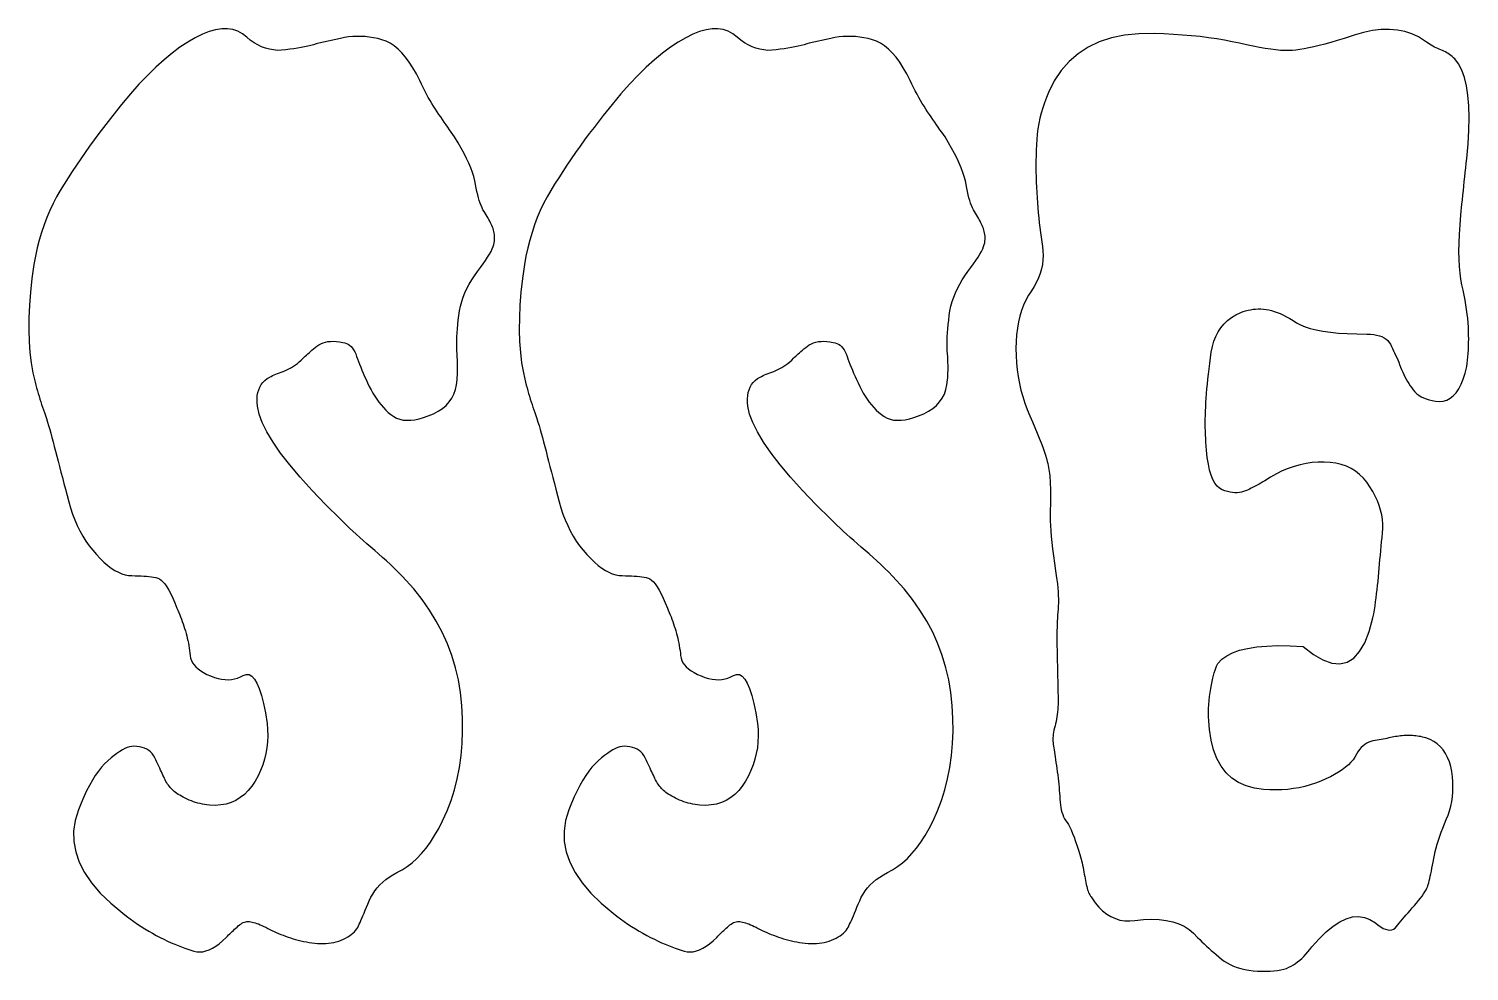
# Model space of a CAD drawing. Header units: millimetres. Extents: x 5 to 265, y 5 to 96.
# Drawn here: x 96.23 to 130, y 69.5 to 91.6 of the extents above; entities that cross this region are included whole.
import ezdxf

# ---------------------------------------------------------------- set-up
doc = ezdxf.new("R2010")
doc.units = ezdxf.units.MM

msp = doc.modelspace()

# ---------------------------------------------------------------- linework, layer by layer
at = {"layer": 'Schnitt'}
for points in [[(106.285, 83.534), (106.287, 83.591), (106.287, 83.651), (106.287, 83.713), (106.285, 83.776), (106.282, 83.842), (106.278, 83.909), (106.273, 83.979), (106.268, 84.051), (106.266, 84.127), (106.265, 84.208), (106.266, 84.292), (106.27, 84.38), (106.275, 84.472), (106.282, 84.568), (106.291, 84.668), (106.302, 84.772), (106.315, 84.88), (106.332, 84.99), (106.355, 85.097), (106.384, 85.204), (106.419, 85.309), (106.46, 85.412), (106.506, 85.514), (106.559, 85.615), (106.617, 85.714), (106.682, 85.812), (106.752, 85.909), (106.822, 86.002), (106.885, 86.089), (106.941, 86.171), (106.991, 86.247), (107.034, 86.317), (107.07, 86.382), (107.099, 86.441), (107.122, 86.495), (107.138, 86.543), (107.147, 86.585), (107.151, 86.624), (107.154, 86.663), (107.155, 86.701), (107.153, 86.738), (107.15, 86.775), (107.145, 86.812), (107.138, 86.847), (107.129, 86.883), (107.117, 86.917), (107.104, 86.951), (107.09, 86.986), (107.074, 87.02), (107.057, 87.055), (107.039, 87.091), (107.02, 87.128), (107, 87.164), (106.978, 87.202), (106.956, 87.24), (106.932, 87.279), (106.907, 87.318), (106.882, 87.36), (106.859, 87.406), (106.836, 87.458), (106.815, 87.514), (106.794, 87.575), (106.775, 87.641), (106.757, 87.711), (106.74, 87.787), (106.724, 87.867), (106.71, 87.952), (106.692, 88.041), (106.668, 88.136), (106.636, 88.235), (106.597, 88.339), (106.551, 88.448), (106.499, 88.562), (106.439, 88.681), (106.372, 88.804), (106.298, 88.932), (106.217, 89.065), (106.177, 89.121), (106.137, 89.179), (106.097, 89.236), (106.057, 89.295), (106.016, 89.354), (105.975, 89.413), (105.934, 89.473), (105.892, 89.534), (105.85, 89.595), (105.808, 89.657), (105.766, 89.72), (105.724, 89.785), (105.683, 89.853), (105.641, 89.923), (105.6, 89.995), (105.56, 90.069), (105.519, 90.146), (105.479, 90.225), (105.439, 90.306), (105.4, 90.389), (105.32, 90.546), (105.238, 90.689), (105.154, 90.819), (105.068, 90.935), (104.98, 91.037), (104.891, 91.126), (104.799, 91.202), (104.705, 91.264), (104.61, 91.312), (104.512, 91.347), (104.413, 91.373), (104.315, 91.393), (104.217, 91.409), (104.12, 91.419), (104.022, 91.425), (103.925, 91.425), (103.829, 91.42), (103.732, 91.41), (103.636, 91.395), (103.54, 91.375), (103.033, 91.263), (102.974, 91.246), (102.911, 91.229), (102.845, 91.213), (102.773, 91.197), (102.698, 91.182), (102.618, 91.166), (102.535, 91.151), (102.447, 91.136), (102.354, 91.122), (102.258, 91.108), (102.16, 91.098), (102.063, 91.097), (101.968, 91.105), (101.875, 91.121), (101.782, 91.146), (101.691, 91.18), (101.602, 91.223), (101.514, 91.274), (101.427, 91.335), (101.342, 91.404), (101.242, 91.484), (101.133, 91.543), (101.016, 91.583), (100.891, 91.602), (100.757, 91.601), (100.615, 91.579), (100.464, 91.538), (100.305, 91.476), (100.137, 91.393), (99.961, 91.291), (99.779, 91.169), (99.594, 91.03), (99.405, 90.874), (99.213, 90.7), (99.017, 90.509), (98.818, 90.3), (98.616, 90.074), (98.41, 89.83), (98.201, 89.569), (97.989, 89.29), (97.877, 89.144), (97.768, 88.997), (97.661, 88.849), (97.556, 88.702), (97.453, 88.554), (97.353, 88.406), (97.255, 88.258), (97.159, 88.109), (97.066, 87.96), (96.974, 87.811), (96.887, 87.659), (96.805, 87.503), (96.729, 87.341), (96.659, 87.175), (96.594, 87.004), (96.535, 86.829), (96.481, 86.648), (96.433, 86.463), (96.391, 86.273), (96.354, 86.078), (96.309, 85.746), (96.274, 85.426), (96.25, 85.119), (96.237, 84.825), (96.235, 84.542), (96.243, 84.272), (96.262, 84.015), (96.291, 83.77), (96.332, 83.537), (96.383, 83.316), (96.4, 83.249), (96.418, 83.182), (96.436, 83.116), (96.455, 83.05), (96.474, 82.985), (96.494, 82.921), (96.515, 82.857), (96.536, 82.793), (96.558, 82.731), (96.58, 82.668), (96.603, 82.604), (96.626, 82.535), (96.65, 82.461), (96.675, 82.382), (96.7, 82.299), (96.725, 82.21), (96.751, 82.117), (96.778, 82.019), (96.806, 81.916), (96.833, 81.809), (96.862, 81.697), (96.892, 81.581), (96.923, 81.462), (96.955, 81.338), (96.988, 81.21), (97.023, 81.079), (97.058, 80.943), (97.095, 80.804), (97.133, 80.66), (97.172, 80.513), (97.214, 80.366), (97.261, 80.224), (97.313, 80.088), (97.37, 79.956), (97.432, 79.829), (97.5, 79.708), (97.572, 79.592), (97.65, 79.48), (97.732, 79.374), (97.82, 79.273), (97.909, 79.179), (97.997, 79.095), (98.084, 79.021), (98.169, 78.957), (98.253, 78.903), (98.335, 78.859), (98.416, 78.824), (98.496, 78.8), (98.574, 78.785), (98.651, 78.78), (98.725, 78.779), (98.797, 78.778), (98.865, 78.775), (98.93, 78.771), (98.993, 78.766), (99.052, 78.76), (99.108, 78.752), (99.16, 78.744), (99.21, 78.734), (99.257, 78.723), (99.297, 78.706), (99.338, 78.677), (99.38, 78.636), (99.424, 78.584), (99.468, 78.519), (99.514, 78.443), (99.561, 78.355), (99.608, 78.255), (99.657, 78.143), (99.708, 78.019), (99.73, 77.968), (99.752, 77.916), (99.773, 77.864), (99.793, 77.812), (99.813, 77.758), (99.833, 77.705), (99.852, 77.65), (99.87, 77.595), (99.888, 77.54), (99.905, 77.484), (99.921, 77.427), (99.936, 77.37), (99.951, 77.313), (99.963, 77.256), (99.975, 77.198), (99.986, 77.14), (99.996, 77.082), (100.004, 77.024), (100.011, 76.965), (100.018, 76.906), (100.027, 76.848), (100.046, 76.792), (100.073, 76.739), (100.108, 76.687), (100.151, 76.638), (100.204, 76.592), (100.264, 76.547), (100.333, 76.505), (100.411, 76.465), (100.497, 76.427), (100.585, 76.394), (100.671, 76.369), (100.754, 76.351), (100.835, 76.341), (100.912, 76.339), (100.987, 76.344), (101.059, 76.357), (101.128, 76.377), (101.194, 76.405), (101.257, 76.441), (101.329, 76.465), (101.397, 76.459), (101.462, 76.422), (101.523, 76.355), (101.581, 76.258), (101.636, 76.13), (101.687, 75.972), (101.735, 75.783), (101.78, 75.564), (101.821, 75.314), (101.833, 75.169), (101.837, 75.025), (101.831, 74.885), (101.816, 74.746), (101.793, 74.61), (101.76, 74.475), (101.718, 74.344), (101.668, 74.214), (101.608, 74.087), (101.539, 73.961), (101.463, 73.844), (101.379, 73.741), (101.289, 73.65), (101.192, 73.574), (101.088, 73.511), (100.978, 73.461), (100.861, 73.425), (100.737, 73.402), (100.606, 73.393), (100.468, 73.398), (100.412, 73.404), (100.357, 73.413), (100.303, 73.422), (100.25, 73.434), (100.197, 73.447), (100.146, 73.462), (100.095, 73.479), (100.045, 73.497), (99.995, 73.517), (99.947, 73.539), (99.901, 73.561), (99.856, 73.584), (99.815, 73.606), (99.776, 73.629), (99.739, 73.651), (99.705, 73.674), (99.674, 73.697), (99.645, 73.719), (99.619, 73.742), (99.595, 73.764), (99.573, 73.787), (99.551, 73.812), (99.53, 73.838), (99.509, 73.866), (99.489, 73.894), (99.47, 73.925), (99.451, 73.956), (99.433, 73.99), (99.415, 74.024), (99.398, 74.06), (99.38, 74.098), (99.362, 74.137), (99.343, 74.178), (99.323, 74.22), (99.303, 74.264), (99.281, 74.31), (99.259, 74.358), (99.235, 74.407), (99.211, 74.458), (99.186, 74.511), (99.159, 74.562), (99.126, 74.607), (99.089, 74.647), (99.047, 74.682), (99, 74.712), (98.948, 74.736), (98.891, 74.754), (98.83, 74.768), (98.764, 74.776), (98.693, 74.779), (98.647, 74.775), (98.597, 74.765), (98.544, 74.748), (98.488, 74.724), (98.429, 74.694), (98.367, 74.657), (98.302, 74.613), (98.233, 74.562), (98.162, 74.505), (98.087, 74.44), (98.012, 74.368), (97.938, 74.286), (97.865, 74.194), (97.794, 74.093), (97.725, 73.983), (97.656, 73.862), (97.589, 73.732), (97.524, 73.593), (97.46, 73.444), (97.397, 73.285), (97.321, 73.038), (97.285, 72.791), (97.29, 72.546), (97.334, 72.302), (97.418, 72.059), (97.542, 71.818), (97.707, 71.577), (97.911, 71.337), (98.155, 71.099), (98.44, 70.862), (98.524, 70.795), (98.61, 70.731), (98.696, 70.669), (98.782, 70.609), (98.869, 70.552), (98.957, 70.497), (99.045, 70.444), (99.134, 70.393), (99.223, 70.345), (99.313, 70.298), (99.402, 70.254), (99.489, 70.213), (99.573, 70.174), (99.656, 70.138), (99.736, 70.105), (99.814, 70.073), (99.889, 70.045), (99.962, 70.019), (100.033, 69.995), (100.102, 69.974), (100.171, 69.96), (100.241, 69.956), (100.313, 69.962), (100.386, 69.979), (100.461, 70.006), (100.538, 70.044), (100.617, 70.092), (100.697, 70.15), (100.779, 70.219), (100.863, 70.298), (100.891, 70.326), (100.919, 70.354), (100.947, 70.382), (100.976, 70.409), (101.004, 70.436), (101.032, 70.462), (101.06, 70.489), (101.088, 70.515), (101.117, 70.54), (101.145, 70.566), (101.173, 70.59), (101.202, 70.611), (101.231, 70.628), (101.26, 70.643), (101.289, 70.654), (101.319, 70.662), (101.349, 70.668), (101.379, 70.67), (101.41, 70.669), (101.441, 70.665), (101.472, 70.658), (101.506, 70.649), (101.541, 70.639), (101.578, 70.626), (101.617, 70.612), (101.657, 70.595), (101.699, 70.577), (101.743, 70.556), (101.788, 70.534), (101.835, 70.51), (101.884, 70.485), (101.933, 70.46), (101.984, 70.436), (102.036, 70.413), (102.089, 70.39), (102.143, 70.368), (102.198, 70.346), (102.254, 70.325), (102.312, 70.304), (102.37, 70.284), (102.43, 70.265), (102.49, 70.248), (102.552, 70.231), (102.614, 70.217), (102.677, 70.203), (102.741, 70.191), (102.805, 70.181), (102.871, 70.171), (102.937, 70.164), (103.004, 70.157), (103.071, 70.153), (103.137, 70.152), (103.201, 70.154), (103.264, 70.16), (103.325, 70.168), (103.385, 70.179), (103.443, 70.194), (103.5, 70.212), (103.556, 70.232), (103.61, 70.256), (103.662, 70.282), (103.71, 70.309), (103.754, 70.337), (103.795, 70.366), (103.832, 70.397), (103.866, 70.428), (103.895, 70.461), (103.921, 70.495), (103.944, 70.53), (103.962, 70.566), (103.98, 70.605), (104, 70.648), (104.021, 70.696), (104.044, 70.749), (104.068, 70.805), (104.094, 70.867), (104.122, 70.933), (104.152, 71.003), (104.183, 71.078), (104.216, 71.158), (104.253, 71.238), (104.296, 71.315), (104.345, 71.389), (104.401, 71.46), (104.463, 71.528), (104.531, 71.592), (104.605, 71.654), (104.685, 71.712), (104.771, 71.768), (104.864, 71.82), (104.986, 71.883), (105.105, 71.959), (105.221, 72.047), (105.333, 72.149), (105.442, 72.264), (105.547, 72.391), (105.649, 72.532), (105.748, 72.686), (105.843, 72.852), (105.935, 73.032), (106.041, 73.267), (106.133, 73.509), (106.212, 73.76), (106.278, 74.019), (106.329, 74.285), (106.368, 74.56), (106.393, 74.842), (106.404, 75.132), (106.402, 75.431), (106.386, 75.737), (106.354, 76.038), (106.305, 76.333), (106.237, 76.622), (106.151, 76.904), (106.048, 77.181), (105.926, 77.451), (105.786, 77.715), (105.628, 77.973), (105.453, 78.224), (105.259, 78.47), (105.168, 78.57), (105.078, 78.668), (104.987, 78.764), (104.896, 78.858), (104.804, 78.949), (104.713, 79.038), (104.621, 79.125), (104.528, 79.209), (104.436, 79.292), (104.343, 79.372), (104.251, 79.45), (104.162, 79.527), (104.075, 79.603), (103.991, 79.678), (103.91, 79.752), (103.831, 79.825), (103.754, 79.896), (103.68, 79.967), (103.609, 80.036), (103.54, 80.104), (103.191, 80.45), (102.876, 80.778), (102.596, 81.088), (102.35, 81.38), (102.138, 81.654), (101.961, 81.91), (101.818, 82.148), (101.709, 82.367), (101.635, 82.569), (101.596, 82.753), (101.588, 82.841), (101.587, 82.923), (101.592, 83.001), (101.605, 83.073), (101.624, 83.14), (101.65, 83.203), (101.682, 83.26), (101.722, 83.312), (101.768, 83.359), (101.821, 83.401), (101.85, 83.418), (101.881, 83.435), (101.914, 83.452), (101.949, 83.469), (101.987, 83.486), (102.026, 83.502), (102.067, 83.519), (102.11, 83.536), (102.154, 83.553), (102.201, 83.57), (102.249, 83.588), (102.297, 83.61), (102.344, 83.633), (102.391, 83.66), (102.437, 83.69), (102.484, 83.722), (102.53, 83.757), (102.576, 83.796), (102.621, 83.836), (102.666, 83.88), (102.69, 83.903), (102.715, 83.927), (102.743, 83.953), (102.772, 83.979), (102.804, 84.007), (102.837, 84.036), (102.872, 84.065), (102.91, 84.096), (102.949, 84.129), (102.99, 84.162), (103.034, 84.193), (103.082, 84.219), (103.134, 84.24), (103.189, 84.256), (103.247, 84.267), (103.31, 84.273), (103.376, 84.274), (103.446, 84.27), (103.519, 84.261), (103.596, 84.246), (103.64, 84.238), (103.681, 84.224), (103.72, 84.205), (103.756, 84.181), (103.79, 84.151), (103.821, 84.116), (103.85, 84.076), (103.876, 84.03), (103.899, 83.979), (103.92, 83.922), (103.941, 83.862), (103.964, 83.799), (103.988, 83.735), (104.015, 83.668), (104.044, 83.598), (104.074, 83.527), (104.107, 83.453), (104.141, 83.377), (104.178, 83.298), (104.216, 83.218), (104.257, 83.138), (104.299, 83.061), (104.345, 82.987), (104.392, 82.916), (104.442, 82.848), (104.493, 82.783), (104.547, 82.722), (104.604, 82.663), (104.662, 82.608), (104.723, 82.556), (104.788, 82.51), (104.857, 82.473), (104.932, 82.447), (105.012, 82.429), (105.097, 82.422), (105.187, 82.424), (105.281, 82.435), (105.382, 82.456), (105.487, 82.487), (105.597, 82.527), (105.72, 82.577), (105.831, 82.633), (105.93, 82.698), (106.016, 82.771), (106.09, 82.852), (106.151, 82.94), (106.2, 83.036), (106.237, 83.141), (106.261, 83.253), (106.273, 83.373), (106.278, 83.425), (106.282, 83.478)], [(117.779, 83.478), (117.781, 83.534), (117.783, 83.591), (117.784, 83.651), (117.783, 83.713), (117.781, 83.776), (117.779, 83.842), (117.775, 83.909), (117.77, 83.979), (117.765, 84.051), (117.762, 84.127), (117.762, 84.208), (117.763, 84.292), (117.766, 84.38), (117.771, 84.472), (117.779, 84.568), (117.788, 84.668), (117.799, 84.772), (117.812, 84.88), (117.829, 84.99), (117.852, 85.097), (117.881, 85.204), (117.916, 85.309), (117.956, 85.412), (118.003, 85.514), (118.056, 85.615), (118.114, 85.714), (118.178, 85.812), (118.249, 85.909), (118.319, 86.002), (118.382, 86.089), (118.438, 86.171), (118.488, 86.247), (118.53, 86.317), (118.567, 86.382), (118.596, 86.441), (118.618, 86.495), (118.634, 86.543), (118.643, 86.585), (118.648, 86.624), (118.651, 86.663), (118.651, 86.701), (118.65, 86.738), (118.647, 86.775), (118.641, 86.812), (118.634, 86.847), (118.625, 86.883), (118.614, 86.917), (118.601, 86.951), (118.586, 86.986), (118.57, 87.02), (118.554, 87.055), (118.536, 87.091), (118.516, 87.128), (118.496, 87.164), (118.475, 87.202), (118.452, 87.24), (118.428, 87.279), (118.404, 87.318), (118.379, 87.36), (118.355, 87.406), (118.333, 87.458), (118.311, 87.514), (118.291, 87.575), (118.272, 87.641), (118.254, 87.711), (118.237, 87.787), (118.221, 87.867), (118.206, 87.952), (118.189, 88.041), (118.164, 88.136), (118.132, 88.235), (118.094, 88.339), (118.048, 88.448), (117.995, 88.562), (117.935, 88.681), (117.868, 88.804), (117.794, 88.932), (117.713, 89.065), (117.674, 89.121), (117.634, 89.179), (117.594, 89.236), (117.553, 89.295), (117.513, 89.354), (117.472, 89.413), (117.43, 89.473), (117.389, 89.534), (117.347, 89.595), (117.305, 89.657), (117.263, 89.72), (117.221, 89.785), (117.179, 89.853), (117.138, 89.923), (117.097, 89.995), (117.056, 90.069), (117.016, 90.146), (116.976, 90.225), (116.936, 90.306), (116.896, 90.389), (116.816, 90.546), (116.734, 90.689), (116.651, 90.819), (116.565, 90.935), (116.477, 91.037), (116.387, 91.126), (116.296, 91.202), (116.202, 91.264), (116.106, 91.312), (116.009, 91.347), (115.91, 91.373), (115.812, 91.393), (115.714, 91.409), (115.616, 91.419), (115.519, 91.425), (115.422, 91.425), (115.325, 91.42), (115.229, 91.41), (115.132, 91.395), (115.036, 91.375), (114.529, 91.263), (114.471, 91.246), (114.408, 91.229), (114.341, 91.213), (114.27, 91.197), (114.195, 91.182), (114.115, 91.166), (114.031, 91.151), (113.943, 91.136), (113.851, 91.122), (113.754, 91.108), (113.656, 91.098), (113.56, 91.097), (113.465, 91.105), (113.371, 91.121), (113.279, 91.146), (113.188, 91.18), (113.098, 91.223), (113.01, 91.274), (112.924, 91.335), (112.839, 91.404), (112.738, 91.484), (112.63, 91.543), (112.513, 91.583), (112.388, 91.602), (112.254, 91.601), (112.112, 91.579), (111.961, 91.538), (111.802, 91.476), (111.634, 91.393), (111.458, 91.291), (111.276, 91.169), (111.09, 91.03), (110.902, 90.874), (110.709, 90.7), (110.514, 90.509), (110.315, 90.3), (110.113, 90.074), (109.907, 89.83), (109.698, 89.569), (109.485, 89.29), (109.374, 89.144), (109.264, 88.997), (109.157, 88.849), (109.053, 88.702), (108.95, 88.554), (108.85, 88.406), (108.752, 88.258), (108.656, 88.109), (108.562, 87.96), (108.471, 87.811), (108.384, 87.659), (108.302, 87.503), (108.226, 87.341), (108.155, 87.175), (108.091, 87.004), (108.031, 86.829), (107.978, 86.648), (107.93, 86.463), (107.888, 86.273), (107.851, 86.078), (107.806, 85.746), (107.771, 85.426), (107.747, 85.119), (107.734, 84.825), (107.731, 84.542), (107.739, 84.272), (107.758, 84.015), (107.788, 83.77), (107.828, 83.537), (107.879, 83.316), (107.896, 83.249), (107.914, 83.182), (107.932, 83.116), (107.951, 83.05), (107.971, 82.985), (107.991, 82.921), (108.011, 82.857), (108.033, 82.793), (108.054, 82.731), (108.076, 82.668), (108.099, 82.604), (108.123, 82.535), (108.147, 82.461), (108.171, 82.382), (108.196, 82.299), (108.222, 82.21), (108.248, 82.117), (108.275, 82.019), (108.302, 81.916), (108.33, 81.809), (108.359, 81.697), (108.389, 81.581), (108.42, 81.462), (108.452, 81.338), (108.485, 81.21), (108.519, 81.079), (108.555, 80.943), (108.592, 80.804), (108.629, 80.66), (108.668, 80.513), (108.71, 80.366), (108.757, 80.224), (108.809, 80.088), (108.867, 79.956), (108.929, 79.829), (108.996, 79.708), (109.069, 79.592), (109.146, 79.48), (109.229, 79.374), (109.316, 79.273), (109.406, 79.179), (109.494, 79.095), (109.58, 79.021), (109.666, 78.957), (109.75, 78.903), (109.832, 78.859), (109.913, 78.824), (109.993, 78.8), (110.071, 78.785), (110.148, 78.78), (110.222, 78.779), (110.294, 78.778), (110.362, 78.775), (110.427, 78.771), (110.489, 78.766), (110.548, 78.76), (110.604, 78.752), (110.657, 78.744), (110.707, 78.734), (110.753, 78.723), (110.793, 78.706), (110.835, 78.677), (110.877, 78.636), (110.92, 78.584), (110.965, 78.519), (111.01, 78.443), (111.057, 78.355), (111.105, 78.255), (111.154, 78.143), (111.204, 78.019), (111.226, 77.968), (111.248, 77.916), (111.269, 77.864), (111.29, 77.812), (111.31, 77.758), (111.329, 77.705), (111.348, 77.65), (111.367, 77.595), (111.384, 77.54), (111.401, 77.484), (111.418, 77.427), (111.433, 77.37), (111.447, 77.313), (111.46, 77.256), (111.472, 77.198), (111.483, 77.14), (111.492, 77.082), (111.501, 77.024), (111.508, 76.965), (111.514, 76.906), (111.524, 76.848), (111.542, 76.792), (111.569, 76.739), (111.604, 76.687), (111.648, 76.638), (111.7, 76.592), (111.761, 76.547), (111.83, 76.505), (111.907, 76.465), (111.993, 76.427), (112.082, 76.394), (112.168, 76.369), (112.251, 76.351), (112.331, 76.341), (112.409, 76.339), (112.483, 76.344), (112.555, 76.357), (112.624, 76.377), (112.691, 76.405), (112.754, 76.441), (112.826, 76.465), (112.894, 76.459), (112.959, 76.422), (113.02, 76.355), (113.078, 76.258), (113.133, 76.13), (113.184, 75.972), (113.232, 75.783), (113.276, 75.564), (113.318, 75.314), (113.33, 75.169), (113.333, 75.025), (113.328, 74.885), (113.313, 74.746), (113.289, 74.61), (113.257, 74.475), (113.215, 74.344), (113.164, 74.214), (113.105, 74.087), (113.036, 73.961), (112.959, 73.844), (112.876, 73.741), (112.786, 73.65), (112.689, 73.574), (112.585, 73.511), (112.474, 73.461), (112.357, 73.425), (112.233, 73.402), (112.103, 73.393), (111.965, 73.398), (111.909, 73.404), (111.854, 73.413), (111.8, 73.422), (111.746, 73.434), (111.694, 73.447), (111.642, 73.462), (111.591, 73.479), (111.541, 73.497), (111.492, 73.517), (111.444, 73.539), (111.397, 73.561), (111.353, 73.584), (111.311, 73.606), (111.272, 73.629), (111.236, 73.651), (111.202, 73.674), (111.171, 73.697), (111.142, 73.719), (111.115, 73.742), (111.091, 73.764), (111.069, 73.787), (111.048, 73.812), (111.026, 73.838), (111.006, 73.866), (110.986, 73.894), (110.966, 73.925), (110.948, 73.956), (110.929, 73.99), (110.911, 74.024), (110.894, 74.06), (110.877, 74.098), (110.859, 74.137), (110.84, 74.178), (110.82, 74.22), (110.799, 74.264), (110.778, 74.31), (110.755, 74.358), (110.732, 74.407), (110.708, 74.458), (110.683, 74.511), (110.655, 74.562), (110.623, 74.607), (110.585, 74.647), (110.543, 74.682), (110.496, 74.712), (110.445, 74.736), (110.388, 74.754), (110.327, 74.768), (110.261, 74.776), (110.19, 74.779), (110.143, 74.775), (110.093, 74.765), (110.041, 74.748), (109.985, 74.724), (109.926, 74.694), (109.864, 74.657), (109.798, 74.613), (109.73, 74.562), (109.659, 74.505), (109.584, 74.44), (109.509, 74.368), (109.435, 74.286), (109.362, 74.194), (109.291, 74.093), (109.221, 73.983), (109.153, 73.862), (109.086, 73.732), (109.02, 73.593), (108.956, 73.444), (108.894, 73.285), (108.818, 73.038), (108.782, 72.791), (108.786, 72.546), (108.831, 72.302), (108.915, 72.059), (109.039, 71.818), (109.203, 71.577), (109.408, 71.337), (109.652, 71.099), (109.936, 70.862), (110.021, 70.795), (110.106, 70.731), (110.192, 70.669), (110.279, 70.609), (110.366, 70.552), (110.454, 70.497), (110.542, 70.444), (110.631, 70.393), (110.72, 70.345), (110.81, 70.298), (110.899, 70.254), (110.986, 70.213), (111.07, 70.174), (111.152, 70.138), (111.232, 70.105), (111.31, 70.073), (111.386, 70.045), (111.459, 70.019), (111.53, 69.995), (111.599, 69.974), (111.667, 69.96), (111.737, 69.956), (111.809, 69.962), (111.883, 69.979), (111.958, 70.006), (112.035, 70.044), (112.114, 70.092), (112.194, 70.15), (112.276, 70.219), (112.36, 70.298), (112.388, 70.326), (112.416, 70.354), (112.444, 70.382), (112.472, 70.409), (112.5, 70.436), (112.529, 70.462), (112.557, 70.489), (112.585, 70.515), (112.613, 70.54), (112.641, 70.566), (112.67, 70.59), (112.698, 70.611), (112.727, 70.628), (112.756, 70.643), (112.786, 70.654), (112.815, 70.662), (112.845, 70.668), (112.876, 70.67), (112.906, 70.669), (112.937, 70.665), (112.969, 70.658), (113.003, 70.649), (113.038, 70.639), (113.075, 70.626), (113.113, 70.612), (113.154, 70.595), (113.196, 70.577), (113.239, 70.556), (113.285, 70.534), (113.332, 70.51), (113.38, 70.485), (113.43, 70.46), (113.48, 70.436), (113.532, 70.413), (113.585, 70.39), (113.639, 70.368), (113.695, 70.346), (113.751, 70.325), (113.808, 70.304), (113.867, 70.284), (113.927, 70.265), (113.987, 70.248), (114.048, 70.231), (114.11, 70.217), (114.173, 70.203), (114.237, 70.191), (114.302, 70.181), (114.367, 70.171), (114.434, 70.164), (114.501, 70.157), (114.568, 70.153), (114.633, 70.152), (114.698, 70.154), (114.76, 70.16), (114.822, 70.168), (114.881, 70.179), (114.94, 70.194), (114.997, 70.212), (115.053, 70.232), (115.107, 70.256), (115.159, 70.282), (115.207, 70.309), (115.251, 70.337), (115.292, 70.366), (115.329, 70.397), (115.362, 70.428), (115.392, 70.461), (115.418, 70.495), (115.44, 70.53), (115.459, 70.566), (115.477, 70.605), (115.496, 70.648), (115.517, 70.696), (115.54, 70.749), (115.565, 70.805), (115.591, 70.867), (115.619, 70.933), (115.648, 71.003), (115.68, 71.078), (115.713, 71.158), (115.75, 71.238), (115.793, 71.315), (115.842, 71.389), (115.898, 71.46), (115.959, 71.528), (116.027, 71.592), (116.101, 71.654), (116.182, 71.712), (116.268, 71.768), (116.361, 71.82), (116.483, 71.883), (116.602, 71.959), (116.717, 72.047), (116.83, 72.149), (116.938, 72.264), (117.044, 72.391), (117.146, 72.532), (117.244, 72.686), (117.34, 72.852), (117.432, 73.032), (117.537, 73.267), (117.63, 73.509), (117.709, 73.76), (117.774, 74.019), (117.826, 74.285), (117.864, 74.56), (117.889, 74.842), (117.9, 75.132), (117.898, 75.431), (117.882, 75.737), (117.851, 76.038), (117.801, 76.333), (117.734, 76.622), (117.648, 76.904), (117.544, 77.181), (117.423, 77.451), (117.283, 77.715), (117.125, 77.973), (116.949, 78.224), (116.755, 78.47), (116.665, 78.57), (116.574, 78.668), (116.483, 78.764), (116.392, 78.858), (116.301, 78.949), (116.209, 79.038), (116.117, 79.125), (116.025, 79.209), (115.932, 79.292), (115.839, 79.372), (115.748, 79.45), (115.659, 79.527), (115.572, 79.603), (115.488, 79.678), (115.406, 79.752), (115.327, 79.825), (115.251, 79.896), (115.177, 79.967), (115.105, 80.036), (115.036, 80.104), (114.687, 80.45), (114.373, 80.778), (114.092, 81.088), (113.846, 81.38), (113.635, 81.654), (113.457, 81.91), (113.314, 82.148), (113.206, 82.367), (113.132, 82.569), (113.092, 82.753), (113.084, 82.841), (113.083, 82.923), (113.089, 83.001), (113.101, 83.073), (113.12, 83.14), (113.146, 83.203), (113.179, 83.26), (113.218, 83.312), (113.265, 83.359), (113.318, 83.401), (113.347, 83.418), (113.378, 83.435), (113.411, 83.452), (113.446, 83.469), (113.483, 83.486), (113.522, 83.502), (113.563, 83.519), (113.606, 83.536), (113.651, 83.553), (113.698, 83.57), (113.746, 83.588), (113.793, 83.61), (113.84, 83.633), (113.887, 83.66), (113.934, 83.69), (113.98, 83.722), (114.026, 83.757), (114.072, 83.796), (114.118, 83.836), (114.163, 83.88), (114.186, 83.903), (114.212, 83.927), (114.239, 83.953), (114.269, 83.979), (114.3, 84.007), (114.334, 84.036), (114.369, 84.065), (114.406, 84.096), (114.446, 84.129), (114.487, 84.162), (114.531, 84.193), (114.579, 84.219), (114.63, 84.24), (114.685, 84.256), (114.744, 84.267), (114.806, 84.273), (114.873, 84.274), (114.942, 84.27), (115.016, 84.261), (115.093, 84.246), (115.137, 84.238), (115.178, 84.224), (115.217, 84.205), (115.253, 84.181), (115.286, 84.151), (115.318, 84.116), (115.346, 84.076), (115.372, 84.03), (115.396, 83.979), (115.417, 83.922), (115.438, 83.862), (115.46, 83.799), (115.485, 83.735), (115.511, 83.668), (115.54, 83.598), (115.571, 83.527), (115.603, 83.453), (115.638, 83.377), (115.674, 83.298), (115.713, 83.218), (115.753, 83.138), (115.796, 83.061), (115.841, 82.987), (115.889, 82.916), (115.938, 82.848), (115.99, 82.783), (116.044, 82.722), (116.1, 82.663), (116.159, 82.608), (116.22, 82.556), (116.284, 82.51), (116.354, 82.473), (116.429, 82.447), (116.508, 82.429), (116.593, 82.422), (116.683, 82.424), (116.778, 82.435), (116.878, 82.456), (116.983, 82.487), (117.093, 82.527), (117.217, 82.577), (117.328, 82.633), (117.426, 82.698), (117.513, 82.771), (117.587, 82.852), (117.648, 82.94), (117.697, 83.036), (117.734, 83.141), (117.758, 83.253), (117.77, 83.373), (117.775, 83.425)], [(120.356, 75.64), (120.351, 75.582), (120.344, 75.525), (120.337, 75.469), (120.328, 75.415), (120.317, 75.361), (120.305, 75.309), (120.292, 75.258), (120.278, 75.208), (120.267, 75.159), (120.258, 75.112), (120.251, 75.066), (120.246, 75.022), (120.243, 74.979), (120.241, 74.937), (120.242, 74.897), (120.245, 74.858), (120.249, 74.821), (120.255, 74.782), (120.262, 74.74), (120.269, 74.693), (120.276, 74.643), (120.285, 74.588), (120.293, 74.53), (120.303, 74.468), (120.312, 74.402), (120.323, 74.331), (120.334, 74.257), (120.345, 74.182), (120.355, 74.107), (120.364, 74.033), (120.372, 73.96), (120.38, 73.887), (120.386, 73.816), (120.392, 73.745), (120.397, 73.676), (120.401, 73.607), (120.404, 73.539), (120.409, 73.472), (120.416, 73.409), (120.425, 73.347), (120.438, 73.289), (120.454, 73.232), (120.472, 73.179), (120.493, 73.127), (120.517, 73.079), (120.544, 73.033), (120.573, 72.989), (120.605, 72.942), (120.637, 72.884), (120.67, 72.816), (120.704, 72.737), (120.739, 72.648), (120.775, 72.548), (120.811, 72.438), (120.848, 72.318), (120.887, 72.187), (120.926, 72.045), (120.937, 71.99), (120.948, 71.935), (120.958, 71.881), (120.968, 71.829), (120.978, 71.778), (120.988, 71.727), (120.998, 71.678), (121.007, 71.631), (121.016, 71.584), (121.024, 71.538), (121.033, 71.494), (121.043, 71.454), (121.053, 71.416), (121.065, 71.38), (121.077, 71.348), (121.09, 71.318), (121.104, 71.292), (121.119, 71.268), (121.135, 71.246), (121.151, 71.228), (121.232, 71.111), (121.318, 71.008), (121.408, 70.92), (121.503, 70.845), (121.602, 70.784), (121.706, 70.738), (121.814, 70.705), (121.926, 70.687), (122.044, 70.683), (122.165, 70.693), (122.368, 70.714), (122.558, 70.722), (122.735, 70.716), (122.9, 70.697), (123.053, 70.665), (123.193, 70.618), (123.321, 70.559), (123.437, 70.485), (123.54, 70.399), (123.631, 70.298), (123.682, 70.248), (123.734, 70.197), (123.788, 70.146), (123.843, 70.095), (123.898, 70.045), (123.955, 69.994), (124.013, 69.943), (124.072, 69.893), (124.133, 69.842), (124.194, 69.791), (124.258, 69.743), (124.327, 69.699), (124.4, 69.659), (124.478, 69.624), (124.561, 69.594), (124.647, 69.568), (124.739, 69.547), (124.834, 69.53), (124.935, 69.517), (125.04, 69.509), (125.144, 69.505), (125.242, 69.505), (125.335, 69.508), (125.423, 69.514), (125.504, 69.523), (125.581, 69.536), (125.651, 69.553), (125.716, 69.572), (125.775, 69.596), (125.829, 69.622), (125.879, 69.652), (125.929, 69.685), (125.978, 69.722), (126.027, 69.762), (126.075, 69.805), (126.123, 69.852), (126.17, 69.902), (126.216, 69.956), (126.262, 70.013), (126.308, 70.073), (126.48, 70.266), (126.647, 70.429), (126.809, 70.561), (126.966, 70.663), (127.118, 70.735), (127.264, 70.776), (127.406, 70.787), (127.543, 70.767), (127.674, 70.717), (127.801, 70.636), (127.867, 70.585), (127.929, 70.543), (127.987, 70.51), (128.042, 70.488), (128.093, 70.474), (128.141, 70.471), (128.185, 70.477), (128.225, 70.492), (128.261, 70.517), (128.294, 70.552), (128.326, 70.592), (128.361, 70.635), (128.397, 70.679), (128.436, 70.725), (128.477, 70.774), (128.521, 70.824), (128.566, 70.876), (128.614, 70.931), (128.664, 70.987), (128.717, 71.045), (128.768, 71.103), (128.815, 71.159), (128.858, 71.214), (128.897, 71.266), (128.932, 71.316), (128.962, 71.365), (128.988, 71.411), (129.01, 71.455), (129.027, 71.498), (129.041, 71.538), (129.052, 71.58), (129.064, 71.625), (129.076, 71.675), (129.088, 71.73), (129.101, 71.788), (129.114, 71.851), (129.127, 71.918), (129.14, 71.989), (129.154, 72.064), (129.168, 72.144), (129.183, 72.227), (129.202, 72.311), (129.224, 72.398), (129.249, 72.487), (129.277, 72.577), (129.308, 72.67), (129.342, 72.764), (129.38, 72.861), (129.42, 72.959), (129.463, 73.06), (129.505, 73.162), (129.541, 73.267), (129.57, 73.374), (129.592, 73.484), (129.608, 73.595), (129.617, 73.709), (129.62, 73.825), (129.617, 73.943), (129.607, 74.064), (129.59, 74.187), (129.566, 74.306), (129.535, 74.417), (129.494, 74.518), (129.446, 74.611), (129.39, 74.694), (129.325, 74.768), (129.252, 74.834), (129.171, 74.89), (129.082, 74.937), (128.984, 74.976), (128.945, 74.987), (128.906, 74.996), (128.866, 75.005), (128.827, 75.012), (128.787, 75.018), (128.748, 75.023), (128.708, 75.027), (128.669, 75.03), (128.629, 75.032), (128.59, 75.032), (128.551, 75.032), (128.511, 75.03), (128.472, 75.028), (128.432, 75.025), (128.393, 75.022), (128.353, 75.017), (128.314, 75.011), (128.274, 75.005), (128.235, 74.998), (128.195, 74.99), (128.155, 74.981), (128.114, 74.973), (128.072, 74.965), (128.029, 74.956), (127.984, 74.948), (127.939, 74.939), (127.892, 74.931), (127.844, 74.922), (127.795, 74.914), (127.745, 74.905), (127.695, 74.894), (127.647, 74.877), (127.6, 74.853), (127.555, 74.824), (127.512, 74.789), (127.471, 74.748), (127.431, 74.701), (127.393, 74.648), (127.357, 74.59), (127.322, 74.525), (127.278, 74.464), (127.227, 74.403), (127.167, 74.344), (127.099, 74.286), (127.023, 74.229), (126.938, 74.173), (126.846, 74.119), (126.745, 74.065), (126.636, 74.013), (126.519, 73.961), (126.396, 73.914), (126.271, 73.872), (126.144, 73.837), (126.014, 73.808), (125.881, 73.785), (125.746, 73.769), (125.609, 73.758), (125.468, 73.754), (125.326, 73.756), (125.18, 73.764), (124.965, 73.793), (124.769, 73.848), (124.593, 73.926), (124.437, 74.03), (124.3, 74.159), (124.183, 74.312), (124.086, 74.49), (124.008, 74.693), (123.95, 74.921), (123.912, 75.173), (123.903, 75.274), (123.896, 75.374), (123.891, 75.472), (123.89, 75.57), (123.891, 75.666), (123.896, 75.761), (123.903, 75.856), (123.912, 75.949), (123.925, 76.04), (123.941, 76.131), (123.958, 76.218), (123.974, 76.299), (123.991, 76.374), (124.008, 76.442), (124.025, 76.504), (124.042, 76.561), (124.059, 76.61), (124.076, 76.654), (124.093, 76.692), (124.11, 76.723), (124.201, 76.818), (124.316, 76.901), (124.455, 76.971), (124.619, 77.029), (124.807, 77.075), (125.019, 77.108), (125.256, 77.129), (125.516, 77.138), (125.801, 77.134), (126.11, 77.117), (126.35, 76.931), (126.572, 76.802), (126.778, 76.728), (126.967, 76.712), (127.139, 76.751), (127.294, 76.847), (127.432, 76.999), (127.553, 77.208), (127.657, 77.472), (127.745, 77.794), (127.761, 77.884), (127.777, 77.976), (127.792, 78.069), (127.806, 78.163), (127.819, 78.259), (127.831, 78.355), (127.842, 78.452), (127.853, 78.551), (127.863, 78.651), (127.871, 78.752), (127.88, 78.853), (127.889, 78.955), (127.898, 79.057), (127.908, 79.16), (127.917, 79.262), (127.927, 79.365), (127.938, 79.469), (127.948, 79.572), (127.959, 79.676), (127.97, 79.78), (127.977, 79.885), (127.976, 79.99), (127.967, 80.097), (127.95, 80.204), (127.924, 80.312), (127.891, 80.421), (127.849, 80.531), (127.799, 80.641), (127.741, 80.753), (127.674, 80.865), (127.6, 80.972), (127.519, 81.068), (127.43, 81.154), (127.334, 81.228), (127.23, 81.291), (127.12, 81.343), (127.002, 81.385), (126.876, 81.415), (126.743, 81.434), (126.603, 81.443), (126.46, 81.441), (126.318, 81.43), (126.176, 81.409), (126.035, 81.38), (125.895, 81.341), (125.756, 81.292), (125.618, 81.235), (125.481, 81.168), (125.344, 81.091), (125.209, 81.006), (125.164, 80.978), (125.118, 80.951), (125.073, 80.925), (125.028, 80.9), (124.983, 80.876), (124.938, 80.852), (124.893, 80.829), (124.848, 80.808), (124.803, 80.787), (124.758, 80.766), (124.712, 80.749), (124.664, 80.736), (124.614, 80.727), (124.562, 80.724), (124.508, 80.724), (124.452, 80.729), (124.394, 80.739), (124.334, 80.753), (124.272, 80.771), (124.208, 80.795), (124.146, 80.829), (124.089, 80.88), (124.038, 80.948), (123.992, 81.034), (123.951, 81.136), (123.916, 81.256), (123.886, 81.393), (123.861, 81.547), (123.842, 81.719), (123.828, 81.908), (123.823, 81.993), (123.819, 82.08), (123.816, 82.169), (123.814, 82.259), (123.814, 82.351), (123.814, 82.445), (123.816, 82.541), (123.819, 82.638), (123.823, 82.737), (123.828, 82.837), (123.834, 82.941), (123.842, 83.047), (123.851, 83.157), (123.862, 83.27), (123.874, 83.387), (123.887, 83.507), (123.902, 83.63), (123.918, 83.757), (123.936, 83.887), (123.955, 84.021), (123.979, 84.152), (124.014, 84.275), (124.058, 84.389), (124.113, 84.494), (124.177, 84.592), (124.251, 84.68), (124.334, 84.761), (124.428, 84.832), (124.532, 84.896), (124.645, 84.951), (124.702, 84.972), (124.759, 84.99), (124.817, 85.004), (124.875, 85.016), (124.934, 85.025), (124.993, 85.03), (125.053, 85.033), (125.114, 85.032), (125.175, 85.028), (125.237, 85.021), (125.3, 85.011), (125.365, 84.995), (125.432, 84.976), (125.501, 84.951), (125.571, 84.923), (125.644, 84.889), (125.719, 84.852), (125.796, 84.809), (125.875, 84.763), (125.955, 84.711), (126.045, 84.66), (126.152, 84.615), (126.275, 84.575), (126.415, 84.54), (126.572, 84.511), (126.745, 84.486), (126.935, 84.468), (127.141, 84.454), (127.364, 84.446), (127.604, 84.444), (127.685, 84.441), (127.761, 84.434), (127.831, 84.422), (127.895, 84.405), (127.952, 84.384), (128.004, 84.357), (128.051, 84.326), (128.091, 84.29), (128.125, 84.25), (128.153, 84.204), (128.178, 84.156), (128.203, 84.106), (128.228, 84.055), (128.252, 84.003), (128.276, 83.95), (128.3, 83.896), (128.324, 83.841), (128.347, 83.785), (128.37, 83.727), (128.393, 83.669), (128.416, 83.61), (128.441, 83.553), (128.467, 83.496), (128.494, 83.441), (128.523, 83.387), (128.553, 83.334), (128.585, 83.282), (128.618, 83.231), (128.653, 83.182), (128.689, 83.133), (128.728, 83.088), (128.771, 83.046), (128.82, 83.009), (128.873, 82.976), (128.932, 82.947), (128.995, 82.922), (129.062, 82.902), (129.135, 82.885), (129.212, 82.873), (129.294, 82.866), (129.387, 82.874), (129.474, 82.898), (129.554, 82.939), (129.628, 82.996), (129.696, 83.07), (129.758, 83.16), (129.813, 83.266), (129.862, 83.389), (129.906, 83.528), (129.943, 83.683), (129.953, 83.757), (129.962, 83.833), (129.97, 83.911), (129.976, 83.992), (129.981, 84.074), (129.985, 84.158), (129.987, 84.244), (129.988, 84.332), (129.987, 84.422), (129.985, 84.514), (129.981, 84.609), (129.974, 84.706), (129.965, 84.807), (129.953, 84.911), (129.939, 85.018), (129.922, 85.128), (129.903, 85.241), (129.881, 85.357), (129.857, 85.476), (129.83, 85.599), (129.804, 85.729), (129.785, 85.873), (129.771, 86.029), (129.762, 86.199), (129.759, 86.381), (129.762, 86.576), (129.771, 86.784), (129.785, 87.006), (129.804, 87.24), (129.83, 87.487), (129.841, 87.594), (129.852, 87.701), (129.864, 87.808), (129.875, 87.915), (129.886, 88.022), (129.897, 88.129), (129.909, 88.236), (129.92, 88.343), (129.931, 88.45), (129.943, 88.558), (129.975, 88.906), (129.994, 89.228), (130, 89.525), (129.992, 89.797), (129.971, 90.044), (129.936, 90.265), (129.887, 90.461), (129.825, 90.631), (129.75, 90.777), (129.661, 90.896), (129.632, 90.924), (129.603, 90.95), (129.572, 90.975), (129.541, 90.998), (129.509, 91.02), (129.476, 91.04), (129.443, 91.059), (129.408, 91.077), (129.373, 91.093), (129.337, 91.108), (129.3, 91.122), (129.263, 91.139), (129.226, 91.156), (129.188, 91.175), (129.15, 91.196), (129.112, 91.218), (129.073, 91.241), (129.035, 91.265), (128.996, 91.292), (128.956, 91.319), (128.811, 91.411), (128.655, 91.484), (128.491, 91.537), (128.316, 91.571), (128.132, 91.587), (127.939, 91.583), (127.735, 91.56), (127.523, 91.517), (127.3, 91.456), (127.068, 91.375), (126.909, 91.327), (126.758, 91.283), (126.616, 91.243), (126.482, 91.209), (126.357, 91.178), (126.24, 91.152), (126.131, 91.131), (126.031, 91.114), (125.94, 91.101), (125.857, 91.094), (125.773, 91.09), (125.681, 91.091), (125.579, 91.097), (125.469, 91.107), (125.35, 91.122), (125.221, 91.141), (125.084, 91.165), (124.937, 91.193), (124.781, 91.225), (124.617, 91.263), (124.445, 91.3), (124.266, 91.335), (124.082, 91.366), (123.891, 91.393), (123.694, 91.418), (123.491, 91.438), (123.282, 91.456), (123.066, 91.47), (122.844, 91.481), (122.616, 91.488), (122.257, 91.484), (121.922, 91.451), (121.612, 91.387), (121.327, 91.294), (121.066, 91.171), (120.831, 91.018), (120.62, 90.835), (120.434, 90.622), (120.273, 90.38), (120.137, 90.107), (120.088, 89.989), (120.044, 89.869), (120.005, 89.749), (119.97, 89.627), (119.939, 89.505), (119.913, 89.382), (119.892, 89.258), (119.875, 89.134), (119.863, 89.008), (119.855, 88.882), (119.85, 88.755), (119.846, 88.629), (119.844, 88.504), (119.844, 88.379), (119.844, 88.255), (119.846, 88.131), (119.85, 88.008), (119.855, 87.885), (119.861, 87.763), (119.869, 87.642), (119.878, 87.521), (119.888, 87.402), (119.898, 87.285), (119.909, 87.168), (119.922, 87.054), (119.935, 86.94), (119.949, 86.828), (119.964, 86.718), (119.979, 86.608), (119.996, 86.501), (120.008, 86.394), (120.013, 86.288), (120.008, 86.182), (119.996, 86.077), (119.975, 85.972), (119.945, 85.868), (119.907, 85.765), (119.86, 85.662), (119.806, 85.56), (119.742, 85.458), (119.673, 85.353), (119.61, 85.242), (119.555, 85.123), (119.508, 84.998), (119.467, 84.866), (119.434, 84.728), (119.409, 84.582), (119.39, 84.43), (119.379, 84.271), (119.376, 84.105), (119.379, 83.938), (119.389, 83.772), (119.405, 83.608), (119.428, 83.447), (119.457, 83.288), (119.492, 83.132), (119.535, 82.977), (119.583, 82.825), (119.638, 82.675), (119.7, 82.527), (119.762, 82.385), (119.82, 82.25), (119.873, 82.123), (119.921, 82.005), (119.964, 81.893), (120.002, 81.79), (120.036, 81.695), (120.065, 81.608), (120.089, 81.528), (120.108, 81.457), (120.119, 81.411), (120.129, 81.365), (120.138, 81.318), (120.147, 81.27), (120.154, 81.221), (120.161, 81.171), (120.167, 81.12), (120.172, 81.069), (120.176, 81.017), (120.179, 80.964), (120.181, 80.908), (120.183, 80.85), (120.185, 80.788), (120.186, 80.722), (120.186, 80.654), (120.186, 80.582), (120.185, 80.506), (120.183, 80.427), (120.181, 80.345), (120.179, 80.259), (120.178, 80.167), (120.179, 80.065), (120.184, 79.953), (120.192, 79.831), (120.204, 79.699), (120.218, 79.558), (120.235, 79.406), (120.256, 79.245), (120.279, 79.074), (120.306, 78.893), (120.321, 78.787), (120.335, 78.685), (120.346, 78.587), (120.355, 78.491), (120.362, 78.399), (120.367, 78.311), (120.369, 78.226), (120.369, 78.144), (120.367, 78.066), (120.362, 77.991), (120.357, 77.923), (120.352, 77.853), (120.348, 77.783), (120.344, 77.711), (120.341, 77.639), (120.338, 77.565), (120.336, 77.49), (120.335, 77.414), (120.334, 77.337), (120.334, 77.258), (120.362, 75.821), (120.361, 75.76), (120.359, 75.699)]]:
    msp.add_lwpolyline(points, close=True, dxfattribs=at)

doc.saveas('drawing.dxf')
